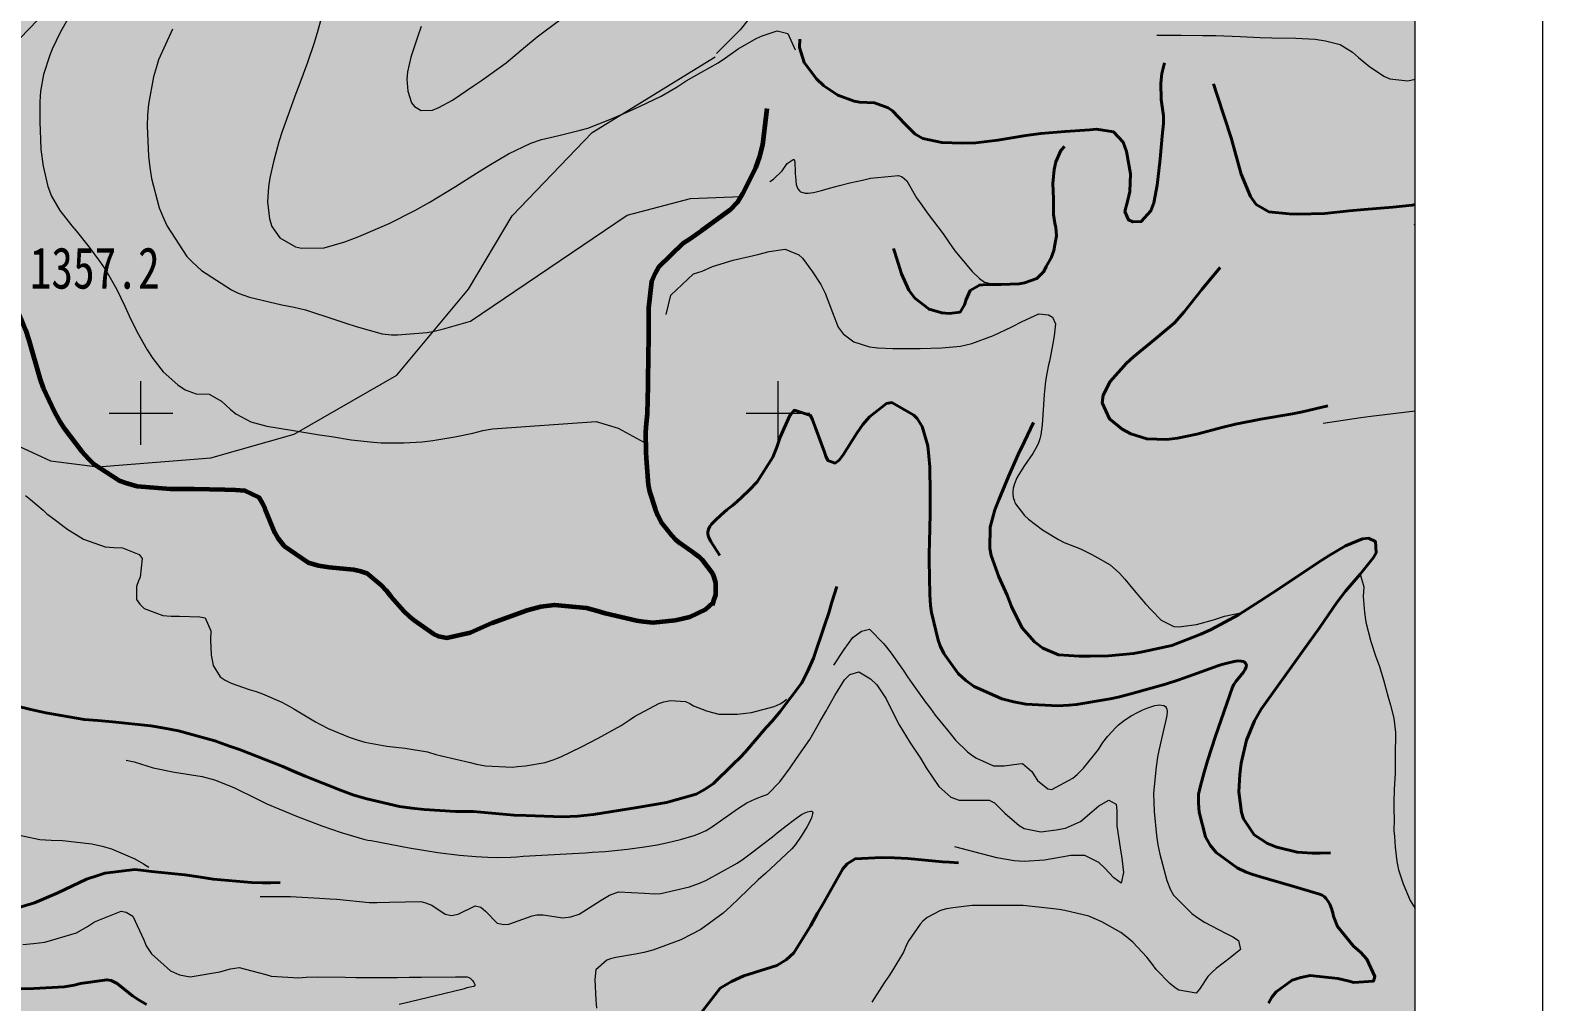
# Model space of a CAD drawing. Header units: inches. Extents: x 38461960 to 38462875, y 4135560 to 4136840.
# Drawn here: x 38462582.6 to 38462820, y 4136407.6 to 4136560.1 of the extents above; entities that cross this region are included whole.
import ezdxf

# ---------------------------------------------------------------- set-up
doc = ezdxf.new("R2010")
doc.units = ezdxf.units.IN
doc.header["$MEASUREMENT"] = 0
doc.layers.get('0').update_dxf_attribs({"lineweight": 0})
doc.layers.add('地面等高线', color=3, linetype='Continuous', lineweight=0, true_color=0x00ff00)
doc.layers.add('经纬网', color=7, linetype='Continuous', lineweight=0)
doc.styles.add('宋体', font='')
doc.styles.get('宋体').set_extended_font_data('宋体')

msp = doc.modelspace()

# ---------------------------------------------------------------- hatches: boundary and pattern name
at = {"lineweight": 120, "true_color": 0x00ff00}
h = msp.add_hatch(dxfattribs=at)
h.set_pattern_fill('巨砾', color=3, scale=8333.333333, style=0, pattern_type=2)
h.set_pattern_definition([(97.35238, (38462017.5, 4135612.5), (-150, 1150), [1.3024, -1561.5476]), (112.47943, (38462017.3333, 4135613.7917), (350, -850), [1.3077, -1567.9278]), (127.74681, (38462016.8333, 4135615), (850, -1100), [1.3068, -1958.92276]), (142.25319, (38462016.0333, 4135616.0333), (-1100, 850), [1.3068, -1958.92276]), (157.52057, (38462015, 4135616.8333), (-850, 350), [1.3077, -1567.9278]), (172.64762, (38462013.7917, 4135617.3333), (1150, -150), [1.3024, -1561.5476]), (187.35238, (38462012.5, 4135617.5), (-1150, -150), [1.3024, -1561.5476]), (202.47943, (38462011.2083, 4135617.3333), (850, 350), [1.3077, -1567.9278]), (217.74681, (38462010, 4135616.8333), (1100, 850), [1.3068, -1958.92276]), (232.25319, (38462008.9667, 4135616.0333), (-850, -1100), [1.3068, -1958.92276]), (247.52057, (38462008.1667, 4135615), (-350, -850), [1.3077, -1567.9278]), (262.64762, (38462007.6667, 4135613.7917), (150, 1150), [1.3024, -1561.5476]), (277.35238, (38462007.5, 4135612.5), (150, -1150), [1.3024, -1561.5476]), (292.47943, (38462007.6667, 4135611.2083), (-350, 850), [1.3077, -1567.9278]), (307.74681, (38462008.1667, 4135610), (-850, 1100), [1.3068, -1958.92276]), (322.25319, (38462008.9667, 4135608.9667), (1100, -850), [1.3068, -1958.92276]), (337.52057, (38462010, 4135608.1667), (850, -350), [1.3077, -1567.9278]), (352.64762, (38462011.2083, 4135607.6667), (-1150, 150), [1.3024, -1561.5476]), (7.35238, (38462012.5, 4135607.5), (1150, 150), [1.3024, -1561.5476]), (22.47943, (38462013.7917, 4135607.6667), (-850, -350), [1.3077, -1567.9278]), (37.74681, (38462015, 4135608.1667), (-1100, -850), [1.3068, -1958.92276]), (52.25319, (38462016.0333, 4135608.9667), (850, 1100), [1.3068, -1958.92276]), (67.52057, (38462016.8333, 4135610), (350, 850), [1.3077, -1567.9278]), (82.64762, (38462017.3333, 4135611.2083), (-150, -1150), [1.3024, -1561.5476]), (97.35238, (38461992.5, 4135587.5), (-150, 1150), [1.3024, -1561.5476]), (112.47943, (38461992.3333, 4135588.7917), (350, -850), [1.3077, -1567.9278]), (127.74681, (38461991.8333, 4135590), (850, -1100), [1.3068, -1958.92276]), (142.25319, (38461991.0333, 4135591.0333), (-1100, 850), [1.3068, -1958.92276]), (157.52057, (38461990, 4135591.8333), (-850, 350), [1.3077, -1567.9278]), (172.64762, (38461988.7917, 4135592.3333), (1150, -150), [1.3024, -1561.5476]), (187.35238, (38461987.5, 4135592.5), (-1150, -150), [1.3024, -1561.5476]), (202.47943, (38461986.2083, 4135592.3333), (850, 350), [1.3077, -1567.9278]), (217.74681, (38461985, 4135591.8333), (1100, 850), [1.3068, -1958.92276]), (232.25319, (38461983.9667, 4135591.0333), (-850, -1100), [1.3068, -1958.92276]), (247.52057, (38461983.1667, 4135590), (-350, -850), [1.3077, -1567.9278]), (262.64762, (38461982.6667, 4135588.7917), (150, 1150), [1.3024, -1561.5476]), (277.35238, (38461982.5, 4135587.5), (150, -1150), [1.3024, -1561.5476]), (292.47943, (38461982.6667, 4135586.2083), (-350, 850), [1.3077, -1567.9278]), (307.74681, (38461983.1667, 4135585), (-850, 1100), [1.3068, -1958.92276]), (322.25319, (38461983.9667, 4135583.9667), (1100, -850), [1.3068, -1958.92276]), (337.52057, (38461985, 4135583.1667), (850, -350), [1.3077, -1567.9278]), (352.64762, (38461986.2083, 4135582.6667), (-1150, 150), [1.3024, -1561.5476]), (7.35238, (38461987.5, 4135582.5), (1150, 150), [1.3024, -1561.5476]), (22.47943, (38461988.7917, 4135582.6667), (-850, -350), [1.3077, -1567.9278]), (37.74681, (38461990, 4135583.1667), (-1100, -850), [1.3068, -1958.92276]), (52.25319, (38461991.0333, 4135583.9667), (850, 1100), [1.3068, -1958.92276]), (67.52057, (38461991.8333, 4135585), (350, 850), [1.3077, -1567.9278]), (82.64762, (38461992.3333, 4135586.2083), (-150, -1150), [1.3024, -1561.5476])])
h.paths.add_polyline_path([(38462660, 4135600), (38462660, 4135675), (38462800, 4135675), (38462800, 4136800), (38462000, 4136800), (38462000, 4135600)], flags=17)
h.paths.add_polyline_path([(38462396.93, 4136644.89), (38462451.42, 4136622.46), (38462487.74, 4136600.87), (38462505.33, 4136589.81), (38462503.48, 4136560.97), (38462492.45, 4136536.45), (38462489.06, 4136523.08), (38462478.39, 4136495.53), (38462468.47, 4136462.35), (38462468.2, 4136443.1), (38462476.65, 4136393.87), (38462478.05, 4136375.59), (38462476.15, 4136365.62), (38462473.19, 4136361.37), (38462467.55, 4136359.33), (38462461.56, 4136358.29), (38462450.42, 4136355.44), (38462448.26, 4136353.21), (38462447, 4136341.8), (38462449.04, 4136311.33), (38462448.21, 4136269.54), (38462447.17, 4136256.39), (38462447.75, 4136243.19), (38462448.23, 4136239.77), (38462448.78, 4136236.96), (38462449.26, 4136235.12), (38462458.24, 4136213.14), (38462472.79, 4136161.02), (38462480.46, 4136112.33), (38462477.29, 4135986.92), (38462472.12, 4135891.12), (38462475.29, 4135864.27), (38462478.87, 4135842.7), (38462473.98, 4135822.18), (38462401.35, 4135733.71), (38462325.15, 4135660.69), (38462251.07, 4135600.02), (38462101.17, 4135603.82), (38462175.51, 4135691.05), (38462233.46, 4135765.13), (38462243.78, 4135793.44), (38462248.27, 4135805.88), (38462259.92, 4135837.63), (38462296.44, 4135908.69), (38462304.1, 4135930.5), (38462264.94, 4135961.98), (38462265.47, 4136026.01), (38462271.71, 4136058.7), (38462279.64, 4136078.81), (38462310.86, 4136106.33), (38462297.49, 4136133.43), (38462238.64, 4136182.82), (38462195.33, 4136180.71), (38462177.89, 4136193.49), (38462167.97, 4136218.63), (38462184.49, 4136241.46), (38462199.06, 4136246.01), (38462221.42, 4136258.45), (38462242.06, 4136288.87), (38462219.3, 4136310.84), (38462202.63, 4136311.63), (38462180.14, 4136325.12), (38462175.38, 4136354.76), (38462180.14, 4136398.68), (38462188.75, 4136421.38), (38462204.47, 4136444.93), (38462208.06, 4136473.11), (38462197.85, 4136513.99), (38462193.09, 4136530.92), (38462193.9, 4136584.41), (38462197.08, 4136626.22), (38462223.54, 4136719.35), (38462246.29, 4136716.18), (38462287.94, 4136693.24), (38462313.34, 4136680.54), (38462352.5, 4136663.87), (38462375.49, 4136651.58)], flags=0)

# ---------------------------------------------------------------- linework, layer by layer
at = {"color": 7, "lineweight": 20, "flags": 128}
msp.add_lwpolyline([(38461980, 4135580), (38462820, 4135580), (38462820, 4136820), (38462820, 4136820), (38461980, 4136820), (38461980, 4136820), (38461980, 4135580)], dxfattribs=at)
at = {"color": 7, "lineweight": 9, "flags": 128}
msp.add_lwpolyline([(38462000, 4136800), (38462000, 4135600), (38462800, 4135600), (38462800, 4136800), (38462800, 4136800), (38462000, 4136800)], dxfattribs=at)
at = {"layer": '地面等高线', "color": 55, "lineweight": 18, "true_color": 0xa59152, "flags": 128}
for points in [[(38462800, 4136602.75), (38462799.43, 4136603.22), (38462790.42, 4136607.75), (38462779.2, 4136607.09), (38462760.81, 4136603.94), (38462745.07, 4136602.3), (38462729.56, 4136600.22), (38462719.55, 4136596.66), (38462709.84, 4136588.3), (38462705.04, 4136576.86), (38462700.89, 4136568.86), (38462694.04, 4136560.15), (38462690.35, 4136556.44)], [(38462628.89, 4136564.02), (38462627.78, 4136560.07), (38462627.18, 4136558.15), (38462626.15, 4136555.03), (38462624.78, 4136551.37), (38462624.3, 4136550.18), (38462623.12, 4136546.84), (38462622.19, 4136544.2), (38462621.67, 4136542.61), (38462620.82, 4136539.45), (38462620.26, 4136536.95), (38462620.03, 4136535.5), (38462619.87, 4136533.18), (38462620.18, 4136530.52), (38462620.53, 4136529.29), (38462621.83, 4136527.54), (38462624.25, 4136526.11), (38462625.23, 4136525.88), (38462628.75, 4136525.97), (38462632.03, 4136526.89), (38462634.21, 4136527.71), (38462638.94, 4136529.75), (38462642.99, 4136531.79), (38462645.25, 4136533.05), (38462649.4, 4136535.6), (38462652.68, 4136537.65), (38462654.58, 4136538.87), (38462657.71, 4136540.7), (38462661.21, 4136542.39), (38462662.85, 4136542.96), (38462665.61, 4136543.59), (38462668.96, 4136544.41), (38462670.16, 4136544.73), (38462673.61, 4136546.08), (38462676.53, 4136547.37), (38462678.27, 4136548.12), (38462681.63, 4136549.77), (38462684.14, 4136551.24), (38462685.56, 4136552.14), (38462687.97, 4136553.54), (38462690.59, 4136555.01), (38462691.72, 4136555.8), (38462693.76, 4136557.17), (38462696.57, 4136558.79), (38462697.48, 4136559.22), (38462699.88, 4136560), (38462701.55, 4136559.59), (38462702.67, 4136557.02)], [(38462583.78, 4136561.69), (38462574.1, 4136551.69), (38462571.63, 4136542.2), (38462571.2, 4136524.51), (38462574.29, 4136505.02), (38462579.61, 4136495.4), (38462585.82, 4136492.53), (38462593.26, 4136491.57), (38462611, 4136492.96), (38462624.07, 4136496.7), (38462640.15, 4136505.93), (38462651.42, 4136519.45), (38462658.25, 4136530.95), (38462670.82, 4136544.03), (38462690.12, 4136555.95)], [(38462588.53, 4136561.89), (38462587.32, 4136559.76), (38462586.07, 4136557.12), (38462585.7, 4136556.18), (38462584.73, 4136553.17), (38462584.24, 4136550.52), (38462584.13, 4136548.89), (38462584.14, 4136545.66), (38462584.23, 4136543.01), (38462584.29, 4136541.41), (38462584.64, 4136538.75), (38462585.38, 4136535.59), (38462585.99, 4136534.06), (38462587.28, 4136531.8), (38462589.19, 4136529.39), (38462589.84, 4136528.59), (38462591.86, 4136526.07), (38462593.51, 4136523.85), (38462594.48, 4136522.43), (38462596.21, 4136519.4), (38462597.46, 4136516.81), (38462598.14, 4136515.25), (38462599.36, 4136512.81), (38462600.97, 4136509.93), (38462601.87, 4136508.58), (38462603.49, 4136506.46), (38462605.8, 4136504.42), (38462606.96, 4136503.65), (38462608.7, 4136503.05), (38462610.7, 4136502.97), (38462612.65, 4136501.87), (38462614.02, 4136500.62), (38462614.89, 4136499.89), (38462617.27, 4136498.64), (38462619.78, 4136497.97), (38462621.41, 4136497.67), (38462624.24, 4136497.22), (38462628.01, 4136496.61), (38462629.89, 4136496.31), (38462632.98, 4136495.82), (38462636.5, 4136495.43), (38462637.73, 4136495.35), (38462641.25, 4136495.33), (38462644.12, 4136495.49), (38462645.83, 4136495.7), (38462649.28, 4136496.26), (38462652.08, 4136496.86), (38462653.68, 4136497.28), (38462655.17, 4136497.52), (38462671.47, 4136498.66), (38462674.92, 4136497.62), (38462678.95, 4136495.43)], [(38462643.99, 4136560.67), (38462643.4, 4136559.01), (38462642.36, 4136555.89), (38462641.84, 4136553.6), (38462641.76, 4136552.41), (38462641.89, 4136550.52), (38462642.46, 4136548.7), (38462642.93, 4136548.12), (38462644.01, 4136547.49), (38462645.75, 4136547.55), (38462646.77, 4136547.98), (38462648.92, 4136549.13), (38462652.21, 4136551.36), (38462653.45, 4136552.22), (38462657.35, 4136554.99), (38462660.38, 4136557.55), (38462662.17, 4136559.07), (38462665.89, 4136561.87)], [(38462604.96, 4136560.27), (38462602.78, 4136555.46), (38462602.45, 4136554.37), (38462601.97, 4136552.81), (38462601.18, 4136548.5), (38462601.02, 4136546.79), (38462600.97, 4136545.09), (38462601.2, 4136540.33), (38462601.4, 4136538.58), (38462601.68, 4136536.84), (38462602.85, 4136532.22), (38462603.6, 4136530.51), (38462604.14, 4136529.34), (38462607.19, 4136524.61), (38462608.06, 4136523.73), (38462609.5, 4136522.41), (38462614.2, 4136519.33), (38462615.29, 4136518.85), (38462617.06, 4136518.22), (38462622.14, 4136516.99), (38462624.06, 4136516.65), (38462625.84, 4136516.21), (38462630.44, 4136514.72), (38462632.14, 4136514.13), (38462633.77, 4136513.61), (38462637.87, 4136512.46), (38462639.32, 4136512.27), (38462640.26, 4136512.27), (38462644.91, 4136512.67), (38462646, 4136512.88), (38462647.71, 4136513.27), (38462651.72, 4136514.45), (38462676.29, 4136531.1), (38462686.26, 4136533.67), (38462694.19, 4136534.01)], [(38462759.45, 4136559.34), (38462763.25, 4136559.32)], [(38462763.25, 4136559.32), (38462766.66, 4136559.3), (38462768.69, 4136559.28), (38462772.5, 4136559.11), (38462775.66, 4136558.95), (38462777.51, 4136558.9), (38462781.25, 4136558.88), (38462784.27, 4136558.68), (38462785.9, 4136558.45), (38462788.22, 4136557.89), (38462790.13, 4136556.68), (38462791.11, 4136555.84), (38462792.84, 4136554.37), (38462795.16, 4136552.87), (38462795.99, 4136552.5), (38462798.82, 4136552.15), (38462800, 4136552.42)], [(38462698.68, 4136536.37), (38462699.29, 4136536.74), (38462700.65, 4136538.02), (38462701.42, 4136539.18), (38462701.73, 4136539.38), (38462702.03, 4136539.59), (38462702.21, 4136539.73), (38462702.38, 4136539.82), (38462702.46, 4136539.8), (38462702.56, 4136539.66), (38462702.63, 4136539.31), (38462702.64, 4136538.95), (38462702.67, 4136538.3), (38462702.69, 4136537.64), (38462702.76, 4136536.55), (38462702.77, 4136536.39), (38462702.85, 4136535.87), (38462702.97, 4136535.48), (38462703.11, 4136535.21), (38462703.37, 4136534.87), (38462703.54, 4136534.75), (38462703.73, 4136534.66), (38462704.26, 4136534.54), (38462704.74, 4136534.52), (38462705.57, 4136534.61), (38462706.83, 4136534.94), (38462708.07, 4136535.31), (38462709.66, 4136535.72), (38462711.25, 4136536.13), (38462713.22, 4136536.59), (38462714.52, 4136536.87), (38462718.88, 4136537.32), (38462719.46, 4136537.1), (38462720.18, 4136536.44), (38462721.73, 4136533.81), (38462722.56, 4136532.65), (38462723.42, 4136531.44), (38462725.9, 4136528.12), (38462726.8, 4136526.81), (38462727.74, 4136525.5), (38462730.48, 4136522.21), (38462731.6, 4136521.15), (38462732.39, 4136520.57), (38462732.46, 4136520.54), (38462733.88, 4136520.19)], [(38462799.84, 4136529.61), (38462800, 4136529.65)], [(38462682.46, 4136515.5), (38462683.19, 4136518.5), (38462686.71, 4136521.84), (38462688.1, 4136522.29), (38462689.68, 4136523.01), (38462692.96, 4136524), (38462696.81, 4136524.89), (38462698.59, 4136525.35), (38462701.1, 4136525.73), (38462703.27, 4136524.84), (38462703.85, 4136524.3), (38462705.4, 4136522.18), (38462706.73, 4136520.21), (38462707.37, 4136518.83), (38462708.52, 4136515.77), (38462709.45, 4136513.51), (38462710.2, 4136512.42), (38462711.9, 4136511.21), (38462714.33, 4136510.4), (38462715.63, 4136510.24), (38462718.03, 4136510.15), (38462721.15, 4136510.13), (38462722.28, 4136510.16), (38462725.69, 4136510.25), (38462728.63, 4136510.52), (38462730.38, 4136510.91), (38462733.8, 4136512.19), (38462736.68, 4136513.56), (38462738.28, 4136514.38), (38462740.94, 4136515.56), (38462742.46, 4136515.44), (38462743.04, 4136515.04), (38462743.51, 4136514.02), (38462743.31, 4136512.13), (38462743.12, 4136510.94), (38462742.71, 4136508.69), (38462742.58, 4136508.14), (38462742.44, 4136507.6), (38462742.16, 4136506.24), (38462741.98, 4136505.04), (38462741.77, 4136502.9), (38462741.56, 4136499.71), (38462741.43, 4136498.14), (38462741.24, 4136496.61), (38462741.08, 4136495.95), (38462740.86, 4136495.33), (38462740.59, 4136494.74), (38462739.96, 4136493.66), (38462738.69, 4136491.77), (38462737.78, 4136490.36), (38462737.49, 4136489.83), (38462737.09, 4136488.91), (38462736.9, 4136488.22), (38462736.82, 4136487.71), (38462736.82, 4136487.32), (38462736.89, 4136486.74), (38462737.08, 4136486.16), (38462737.17, 4136485.95), (38462737.26, 4136485.74), (38462738.66, 4136483.95), (38462739.31, 4136483.37), (38462741.52, 4136481.68), (38462744.01, 4136480.14), (38462744.88, 4136479.7), (38462747.45, 4136478.7), (38462749.23, 4136477.82), (38462750.17, 4136477.27), (38462752.12, 4136476.17), (38462753.56, 4136474.85), (38462754.43, 4136473.94), (38462755.87, 4136472.15), (38462757.67, 4136470.07), (38462758.61, 4136469.05), (38462760.12, 4136467.51), (38462762.12, 4136466.48), (38462762.88, 4136466.44), (38462765.68, 4136466.79), (38462768.33, 4136467.53), (38462770.04, 4136468.14), (38462772.83, 4136468.7)], [(38462785.55, 4136498.4), (38462791.47, 4136499.31), (38462793.03, 4136499.52), (38462795.21, 4136499.79), (38462800, 4136500.38)], [(38462581.91, 4136487.08), (38462582.7, 4136486.46), (38462584.65, 4136484.78), (38462585.23, 4136484.19), (38462585.99, 4136483.64), (38462588.55, 4136481.74), (38462589.75, 4136480.97), (38462591.01, 4136480.23), (38462594.38, 4136478.98), (38462595.73, 4136478.9), (38462597.1, 4136478.85), (38462599.71, 4136477.82), (38462600.22, 4136477.2), (38462599.87, 4136474.26), (38462599.61, 4136473.68), (38462599.32, 4136472.77), (38462599.3, 4136470.74), (38462599.81, 4136470.01), (38462600.53, 4136469.35), (38462603.46, 4136468.25), (38462604.73, 4136468.13), (38462606.04, 4136468.12), (38462609.27, 4136468.03), (38462610.07, 4136467.84), (38462611, 4136465.84), (38462610.92, 4136464.39), (38462611.01, 4136461.99), (38462611.19, 4136461.19), (38462611.36, 4136460.39), (38462612.44, 4136458.6), (38462613.24, 4136458.09), (38462614.18, 4136457.61), (38462617, 4136456.61)], [(38462791.35, 4136474.7), (38462791.91, 4136472.72), (38462791.81, 4136471.19), (38462792.01, 4136468.68), (38462792.25, 4136467.19), (38462793, 4136464.14), (38462793.82, 4136461.74), (38462794.32, 4136460.36), (38462794.99, 4136458.1), (38462795.74, 4136455.41), (38462796.09, 4136454.14), (38462796.62, 4136452.1), (38462796.9, 4136449.88), (38462796.89, 4136449.16), (38462796.84, 4136446.8), (38462796.83, 4136444.76), (38462796.82, 4136443.49), (38462796.7, 4136440.92), (38462796.65, 4136438.88)], [(38462708.77, 4136460.41), (38462710.38, 4136462.91), (38462711.74, 4136464.75), (38462713.11, 4136465.79), (38462714.33, 4136466.1), (38462714.4, 4136466.04), (38462716.53, 4136463.85), (38462717, 4136463.26), (38462717.72, 4136462.31), (38462719.63, 4136459.65), (38462720.31, 4136458.59), (38462721.06, 4136457.54), (38462723.12, 4136454.62), (38462723.91, 4136453.6), (38462724.66, 4136452.58), (38462726.61, 4136450.24), (38462727.22, 4136449.44), (38462727.83, 4136448.67), (38462729.71, 4136446.84), (38462730.54, 4136446.18), (38462731.12, 4136445.82), (38462733.83, 4136444.64), (38462734.49, 4136444.6), (38462735.5, 4136444.63), (38462737.76, 4136444.94), (38462738.38, 4136445.01), (38462739.82, 4136443.76), (38462740.25, 4136443.07), (38462740.72, 4136442.34), (38462742.31, 4136440.99), (38462742.96, 4136440.91), (38462746.24, 4136442.71), (38462746.93, 4136443.28), (38462747.92, 4136444.26), (38462750.3, 4136447.18), (38462750.96, 4136448.27), (38462751.73, 4136449.28), (38462752.37, 4136449.96), (38462753.02, 4136450.65), (38462753.43, 4136451.04), (38462753.89, 4136451.43), (38462754.38, 4136451.79), (38462755.41, 4136452.46), (38462756.39, 4136453.01), (38462757.25, 4136453.43), (38462758, 4136453.74)], [(38462698.4, 4136440.19), (38462700.27, 4136442.09), (38462701.91, 4136444.33), (38462702.9, 4136445.78), (38462704.96, 4136448.78), (38462706.57, 4136451.53), (38462707.49, 4136453.16), (38462708.89, 4136455.65), (38462710.43, 4136458.11), (38462711.27, 4136458.94), (38462712.69, 4136459.4), (38462714.49, 4136458.3), (38462715.47, 4136457.32), (38462716.94, 4136455.13), (38462718.48, 4136452.07), (38462719.02, 4136451.08), (38462720.75, 4136448.24), (38462722.33, 4136445.84), (38462723.26, 4136444.3), (38462725.2, 4136441.39), (38462727.12, 4136439.7), (38462728.42, 4136439.22), (38462730.85, 4136439.21), (38462733.1, 4136439.23), (38462733.97, 4136438.79), (38462735.6, 4136437.18), (38462737.84, 4136435.24), (38462738.63, 4136434.77), (38462741.24, 4136434.28), (38462743.64, 4136434.59), (38462745.09, 4136434.83), (38462747.46, 4136435.91), (38462749.21, 4136437.42), (38462750.31, 4136438.36), (38462751.91, 4136439.25), (38462753.03, 4136438.59), (38462753.14, 4136437.61), (38462753.16, 4136435.22), (38462753.68, 4136431.76), (38462753.96, 4136430.13), (38462754.2, 4136427.88), (38462753.86, 4136426.21), (38462752.67, 4136427.05), (38462751.3, 4136428.58), (38462750.36, 4136429.46), (38462748.15, 4136430.57), (38462745.94, 4136430.54), (38462744.48, 4136430.26), (38462741.79, 4136429.81), (38462738.6, 4136429.61), (38462737.04, 4136429.69), (38462734.35, 4136430.18), (38462730.95, 4136431.08), (38462729.75, 4136431.41), (38462727.74, 4136431.92)], [(38462617, 4136456.61), (38462618.09, 4136456.28), (38462619.1, 4136455.94), (38462622.14, 4136454.62), (38462623.27, 4136453.99), (38462623.99, 4136453.55), (38462627.39, 4136451.53), (38462628.19, 4136451.09), (38462629.38, 4136450.51), (38462632.71, 4136449.14), (38462633.94, 4136448.7), (38462635.17, 4136448.33), (38462638.62, 4136447.69), (38462640, 4136447.53), (38462641.45, 4136447.41), (38462644.97, 4136446.81), (38462646.27, 4136446.4), (38462647.18, 4136446.18), (38462651.67, 4136445.13), (38462652.69, 4136444.91), (38462654.1, 4136444.61), (38462658.31, 4136444.44), (38462659.11, 4136444.54), (38462660.35, 4136444.64), (38462663.47, 4136445.17), (38462664.68, 4136445.56), (38462665.88, 4136446.02), (38462669.15, 4136447.6), (38462670.46, 4136448.28), (38462671.78, 4136448.96), (38462675.35, 4136450.97), (38462676.62, 4136451.8), (38462677.46, 4136452.37), (38462681.29, 4136454.42), (38462682.05, 4136454.67), (38462683.14, 4136454.88), (38462685.47, 4136454.72), (38462686.15, 4136454.39), (38462686.73, 4136454.06), (38462688.76, 4136453.28), (38462689.7, 4136452.98), (38462690.68, 4136452.72), (38462693.62, 4136452.74), (38462694.93, 4136452.88), (38462695.84, 4136453.02), (38462699.37, 4136453.94), (38462700.31, 4136454.37), (38462700.9, 4136454.73), (38462701.32, 4136455.07)], [(38462758, 4136453.74), (38462758.63, 4136453.95), (38462759.14, 4136454.08), (38462759.56, 4136454.15), (38462759.89, 4136454.18), (38462760.15, 4136454.17), (38462760.55, 4136454.08), (38462760.78, 4136453.94), (38462760.91, 4136453.8), (38462761.03, 4136453.51), (38462761.05, 4136453.14), (38462760.99, 4136452.53), (38462760.8, 4136451.6), (38462760.58, 4136450.67), (38462760.16, 4136448.84), (38462759.74, 4136447.01)], [(38462597.68, 4136445.52), (38462598.92, 4136445.23), (38462601.92, 4136444.29), (38462605.26, 4136443.65), (38462609.61, 4136442.93), (38462611.57, 4136442.45), (38462614.61, 4136441.23), (38462618.38, 4136439.32), (38462619.75, 4136438.66), (38462624.42, 4136436.74), (38462628.41, 4136435.22), (38462631.45, 4136434.15), (38462635.14, 4136433.07), (38462635.64, 4136432.98), (38462636.13, 4136432.89), (38462642.1, 4136431.76), (38462646.62, 4136431.02), (38462650.01, 4136430.59), (38462652.56, 4136430.37), (38462654.47, 4136430.28), (38462655.9, 4136430.25), (38462658.04, 4136430.29), (38462659.01, 4136430.35), (38462659.99, 4136430.42), (38462668.74, 4136430.93), (38462669.79, 4136430.99), (38462670.84, 4136431.05), (38462672.86, 4136431.18), (38462676.39, 4136431.53), (38462679.03, 4136431.89), (38462681, 4136432.23), (38462682.47, 4136432.53), (38462684.67, 4136433.06), (38462686.85, 4136433.7), (38462687.51, 4136433.94), (38462688.7, 4136434.49), (38462689.69, 4136435.08), (38462691.35, 4136436.23), (38462693.81, 4136438), (38462695.09, 4136438.79), (38462695.76, 4136439.13), (38462696.45, 4136439.43), (38462697.42, 4136439.81), (38462698.4, 4136440.19)], [(38462759.74, 4136447.01), (38462759.55, 4136446), (38462759.32, 4136444.47), (38462758.93, 4136440.34), (38462758.96, 4136438.88), (38462759.02, 4136437.47), (38462759.36, 4136433.69), (38462759.6, 4136432.24), (38462759.89, 4136430.75), (38462760.98, 4136426.6), (38462761.59, 4136425.14), (38462762.06, 4136424.34), (38462764.94, 4136421.42), (38462765.74, 4136420.87), (38462766.93, 4136420.06), (38462770.23, 4136418.33), (38462771.35, 4136417.78), (38462772.25, 4136417.2), (38462772.57, 4136415.78), (38462771.8, 4136415.17), (38462770.93, 4136414.48), (38462768.77, 4136412.79), (38462768.12, 4136412.21), (38462767.46, 4136411.56), (38462766.14, 4136409.54), (38462765.59, 4136408.92), (38462762.87, 4136409.38), (38462762.33, 4136409.78), (38462761.46, 4136410.44), (38462759.33, 4136412.63), (38462758.65, 4136413.58), (38462757.89, 4136414.57), (38462755.69, 4136416.94), (38462754.75, 4136417.71), (38462753.78, 4136418.48), (38462750.78, 4136420.13), (38462749.58, 4136420.68), (38462748.79, 4136421.02), (38462744.98, 4136421.91), (38462744.11, 4136422.06), (38462742.73, 4136422.25), (38462738.45, 4136422.68), (38462737.58, 4136422.72), (38462736.27, 4136422.69), (38462732.89, 4136422.72), (38462731.7, 4136422.72), (38462730.42, 4136422.69), (38462727.48, 4136422.35), (38462726.43, 4136422.18), (38462725.48, 4136421.89), (38462723.4, 4136420.82), (38462722.71, 4136420.24), (38462722.27, 4136419.77), (38462720.51, 4136417.2), (38462720.15, 4136416.52), (38462719.67, 4136415.39), (38462718.02, 4136412.61), (38462717.36, 4136411.6), (38462716.66, 4136410.58), (38462714.71, 4136407.51)], [(38462796.65, 4136438.88), (38462796.64, 4136437.79), (38462796.67, 4136436.23), (38462796.65, 4136434.49), (38462796.72, 4136433.51), (38462796.82, 4136431.84), (38462797.09, 4136429.59), (38462797.38, 4136428.31), (38462798.09, 4136426.09), (38462799.2, 4136423.47), (38462799.7, 4136422.63), (38462800, 4136422.25)], [(38462618.72, 4136424.09), (38462620.19, 4136424.13), (38462621.82, 4136424.12), (38462623.49, 4136424.11), (38462628.03, 4136423.87), (38462629.66, 4136423.75), (38462630.75, 4136423.7), (38462635.8, 4136423.16), (38462637.07, 4136423.15), (38462639.03, 4136423.21), (38462643.93, 4136423.33), (38462644.69, 4136423.14), (38462645.67, 4136422.74), (38462647.77, 4136421.34), (38462648.74, 4136421.15), (38462649.8, 4136421.33), (38462652.46, 4136422.66), (38462653.33, 4136422.43), (38462654.09, 4136421.81), (38462655.93, 4136419.95), (38462656.98, 4136419.69), (38462657.74, 4136419.75), (38462661.42, 4136421.07), (38462662.14, 4136421.25), (38462663.12, 4136421.24), (38462666.21, 4136420.75), (38462667.48, 4136420.92), (38462668.79, 4136421.32), (38462672.25, 4136423.51), (38462673.56, 4136424.33), (38462674.98, 4136424.83), (38462679.01, 4136424.63), (38462680.57, 4136424.54), (38462681.59, 4136424.57), (38462686.1, 4136425.63), (38462687.66, 4136426.2), (38462688.68, 4136426.63), (38462693.56, 4136429.36), (38462694.55, 4136430.04), (38462696.04, 4136431.12), (38462697.59, 4136432.31), (38462699.13, 4136433.49), (38462699.88, 4136434.09), (38462701.28, 4136435.23), (38462702.35, 4136436.06), (38462703.13, 4136436.62), (38462703.69, 4136436.97), (38462704.09, 4136437.19), (38462704.64, 4136437.42), (38462705.13, 4136437.53), (38462705.3, 4136437.5), (38462705.39, 4136437.41), (38462705.43, 4136437.26), (38462705.42, 4136437.09), (38462705.37, 4136436.89), (38462705.22, 4136436.44), (38462705.01, 4136435.98), (38462704.55, 4136435.1), (38462703.72, 4136433.74), (38462703.32, 4136433.13), (38462702.96, 4136432.61), (38462702.85, 4136432.44), (38462702.73, 4136432.28), (38462702.15, 4136431.59), (38462698.82, 4136428.46), (38462698.06, 4136427.77), (38462696.85, 4136426.73), (38462693.78, 4136423.73), (38462692.58, 4136422.58), (38462691.37, 4136421.5), (38462687.87, 4136418.94), (38462686.38, 4136418.12), (38462684.74, 4136417.29), (38462680.33, 4136415.69), (38462678.95, 4136415.33), (38462677.64, 4136415.05), (38462674.55, 4136414.53), (38462673.68, 4136414.31), (38462673.1, 4136414.1), (38462671.38, 4136412.62), (38462671.23, 4136411.1), (38462671.42, 4136407.83), (38462671.52, 4136406.56)], [(38462579.23, 4136434.09), (38462584.12, 4136433.08), (38462585.9, 4136432.96), (38462587.72, 4136432.88), (38462592.29, 4136432.38)], [(38462592.29, 4136432.38), (38462593.92, 4136432), (38462595.37, 4136431.59), (38462599.06, 4136430.01), (38462600.4, 4136429.24), (38462601.23, 4136428.73)], [(38462581.49, 4136416.55), (38462583.13, 4136416.72), (38462584.95, 4136416.93), (38462589.89, 4136418.42), (38462591.64, 4136419.39), (38462592.7, 4136420.11), (38462596.89, 4136421.79), (38462597.68, 4136421.64), (38462598.73, 4136421.01), (38462600.45, 4136417.3), (38462600.84, 4136416.39), (38462601.67, 4136415.11)], [(38462601.67, 4136415.11), (38462604.67, 4136412.44), (38462606.08, 4136411.82), (38462607.71, 4136411.52), (38462612.4, 4136412.28), (38462614.04, 4136412.75), (38462615.42, 4136412.96), (38462618.43, 4136412.17), (38462619.62, 4136411.84), (38462620.46, 4136411.62), (38462624.81, 4136411.33), (38462625.94, 4136411.44), (38462627.64, 4136411.5), (38462632.04, 4136411.43), (38462633.74, 4136411.42), (38462635.52, 4136411.37), (38462640.28, 4136411.38), (38462642.09, 4136411.44), (38462644.05, 4136411.46), (38462649.36, 4136411.5), (38462651.1, 4136411.49), (38462651.21, 4136411.48), (38462651.45, 4136411.41), (38462651.67, 4136411.28), (38462652.04, 4136410.93), (38462652.26, 4136410.63), (38462652.37, 4136410.41), (38462652.41, 4136410.27), (38462652.39, 4136410.09), (38462652.25, 4136409.99), (38462651.7, 4136409.87), (38462651.15, 4136409.75), (38462650.76, 4136409.64), (38462650.36, 4136409.53), (38462649.27, 4136409.25), (38462647.52, 4136408.83), (38462642.51, 4136407.62), (38462640.54, 4136407.17)]]:
    msp.add_lwpolyline(points, dxfattribs=at)
at = {"layer": '地面等高线', "color": 55, "lineweight": 40, "true_color": 0xa59152, "flags": 128}
for points in [[(38462760.63, 4136554.98), (38462760.22, 4136553.29), (38462760.04, 4136551.81), (38462760.11, 4136549.23), (38462760.49, 4136546.66), (38462760.48, 4136545.48), (38462760.25, 4136543.48), (38462760.01, 4136540.48), (38462759.92, 4136539.39), (38462759.5, 4136535.78), (38462758.96, 4136532.99), (38462758.47, 4136531.73), (38462756.98, 4136530.08), (38462755.67, 4136530.01), (38462754.98, 4136530.32), (38462754.42, 4136531.63), (38462754.87, 4136533.41), (38462755.18, 4136534.8), (38462755.33, 4136537.54), (38462754.7, 4136541.08), (38462754.14, 4136542.56), (38462752.63, 4136544.18), (38462749.97, 4136544.59), (38462748.92, 4136544.47), (38462745.05, 4136544.23), (38462741.21, 4136543.87), (38462738.9, 4136543.58), (38462734.49, 4136542.86), (38462731.01, 4136542.45), (38462728.87, 4136542.38), (38462725.69, 4136542.49), (38462722.69, 4136543.12), (38462721.52, 4136543.78), (38462719.87, 4136545.4), (38462717.97, 4136547.46), (38462717.27, 4136547.94), (38462715.14, 4136548.7), (38462712.79, 4136548.84), (38462711.96, 4136548.98), (38462709.36, 4136549.91), (38462707.19, 4136551.36), (38462706.02, 4136552.46), (38462704.07, 4136555.04), (38462703.35, 4136557.4), (38462703.4, 4136558.71)], [(38462800, 4136532.77), (38462799.52, 4136532.64), (38462796.47, 4136532.31), (38462791.98, 4136531.99), (38462789.62, 4136531.75), (38462785.79, 4136531.34), (38462781.52, 4136531.23), (38462780.21, 4136531.28), (38462776.99, 4136531.61), (38462775.03, 4136532.76), (38462774.13, 4136533.98), (38462772.67, 4136537.52), (38462771.69, 4136541.1), (38462771.09, 4136543.19), (38462770.07, 4136546.43), (38462768.87, 4136550.09), (38462768.32, 4136551.71)], [(38462744.94, 4136541.88), (38462744.37, 4136541.23), (38462743.58, 4136539.45), (38462743.31, 4136538.23), (38462743.12, 4136536.06), (38462743.24, 4136533.66), (38462743.23, 4136533.01), (38462743.22, 4136531.17), (38462743.43, 4136529.82), (38462743.6, 4136529.12), (38462743.68, 4136527.82), (38462743.45, 4136526.42), (38462743.27, 4136525.55), (38462742.87, 4136524.38), (38462742.08, 4136523.03), (38462741.68, 4136522.25), (38462740.63, 4136521.13), (38462738.66, 4136520.44), (38462737.83, 4136520.32), (38462735, 4136520.21), (38462732.73, 4136520.18), (38462731.6, 4136520.1), (38462730.12, 4136519.24), (38462729.5, 4136517.84), (38462729.23, 4136516.98), (38462728.57, 4136515.85), (38462726.87, 4136515.64), (38462725.69, 4136515.73), (38462723.69, 4136516.31), (38462721.48, 4136518.03), (38462720.53, 4136519.3), (38462719.37, 4136521.88), (38462718.3, 4136525.19), (38462718.09, 4136525.85)], [(38462786.29, 4136501.14), (38462782.32, 4136500.21), (38462780.75, 4136499.91), (38462775.77, 4136499.03), (38462771.76, 4136498.27), (38462769.62, 4136497.72), (38462765.7, 4136496.7), (38462762.69, 4136496.06), (38462761.03, 4136495.86), (38462757.85, 4136495.96), (38462755.37, 4136496.76), (38462754.02, 4136497.47), (38462752.03, 4136499.1), (38462750.87, 4136501.59), (38462751.01, 4136502.81), (38462752.11, 4136504.98), (38462754.7, 4136507.84), (38462755.75, 4136508.83), (38462759.3, 4136511.73), (38462762.19, 4136514.19), (38462763.73, 4136515.88), (38462766.5, 4136519.39), (38462768.52, 4136521.86), (38462769.35, 4136522.86)], [(38462690.86, 4136477.67), (38462689.45, 4136479.84), (38462689.29, 4136480.17), (38462689.12, 4136480.49), (38462689.01, 4136480.78), (38462688.97, 4136481.05), (38462688.98, 4136481.3), (38462689.1, 4136481.78), (38462689.31, 4136482.19), (38462689.56, 4136482.54), (38462690.1, 4136483.15), (38462691.04, 4136484.01), (38462691.96, 4136484.81), (38462692.41, 4136485.17), (38462692.86, 4136485.51), (38462693.57, 4136486.12), (38462694.27, 4136486.74), (38462695.51, 4136487.93), (38462696.72, 4136489.23), (38462699.18, 4136493.09), (38462699.8, 4136494.65), (38462700.32, 4136496.21), (38462701.83, 4136499.65), (38462702.56, 4136500.44), (38462705.1, 4136499.63), (38462705.42, 4136498.94), (38462705.89, 4136497.7), (38462707.28, 4136493.88), (38462707.49, 4136493.26), (38462707.81, 4136492.57), (38462708.97, 4136492.16), (38462709.56, 4136492.63), (38462710.22, 4136493.46), (38462712.38, 4136496.86), (38462713.3, 4136498.23), (38462714.32, 4136499.42), (38462717.02, 4136501.51), (38462717.86, 4136501.65), (38462721.29, 4136499.7), (38462721.8, 4136499.16), (38462722.63, 4136497.88), (38462723.48, 4136494.86), (38462723.68, 4136493.26), (38462723.82, 4136491.59), (38462723.86, 4136487.42), (38462723.85, 4136485.82), (38462723.88, 4136484.18), (38462723.74, 4136479.72), (38462723.73, 4136477.98), (38462723.72, 4136476.85), (38462723.8, 4136471.51), (38462723.93, 4136469.81), (38462724.07, 4136468.72), (38462725.13, 4136464.35)], [(38462786.71, 4136430.95), (38462785.09, 4136430.91), (38462783.83, 4136430.92), (38462781.44, 4136431.07), (38462778.26, 4136431.83), (38462776.78, 4136432.41), (38462774.7, 4136433.81), (38462773.06, 4136436.31), (38462772.72, 4136437.31), (38462772.3, 4136440.54), (38462772.45, 4136443.28), (38462772.68, 4136445.02), (38462773.53, 4136448.68), (38462774.77, 4136451.68), (38462775.83, 4136453.5), (38462778.42, 4136457.19), (38462780.84, 4136460.52), (38462782.42, 4136462.74), (38462784.97, 4136466.29), (38462787.66, 4136470.28), (38462789.02, 4136472.06), (38462791.35, 4136474.7), (38462793.45, 4136477.31), (38462793.85, 4136478.04), (38462793.73, 4136479.83), (38462792.65, 4136480.36), (38462791.69, 4136480.24), (38462789.07, 4136479.16), (38462786.49, 4136477.65), (38462784.74, 4136476.53), (38462781.59, 4136474.42), (38462777.56, 4136471.74), (38462775.59, 4136470.49), (38462772.27, 4136468.34), (38462767.94, 4136466.01), (38462766.36, 4136465.28), (38462761.78, 4136463.52), (38462757.2, 4136462.51), (38462755.76, 4136462.26), (38462751.83, 4136461.89), (38462748.96, 4136461.82), (38462747.26, 4136461.83), (38462743.99, 4136462.03), (38462741.56, 4136463.09), (38462740.22, 4136464.1), (38462738.27, 4136466.33), (38462736.64, 4136469.66), (38462735.95, 4136471.4), (38462734.66, 4136474.29), (38462733.46, 4136477.65), (38462733.25, 4136478.74), (38462733.27, 4136482.09), (38462734.03, 4136484.79), (38462734.65, 4136486.4), (38462736.16, 4136490.05), (38462737.7, 4136493.48), (38462738.68, 4136495.52), (38462740.09, 4136498.52)], [(38462709.21, 4136472.8), (38462708.41, 4136470.32), (38462707.96, 4136468.62), (38462707.34, 4136466.79), (38462705.56, 4136461.53), (38462704.68, 4136459.54), (38462703.71, 4136457.67), (38462700.32, 4136453.16), (38462699.05, 4136451.64), (38462698.17, 4136450.69), (38462694.84, 4136446.75), (38462694.09, 4136445.97), (38462692.91, 4136444.84), (38462689.88, 4136441.86), (38462688.57, 4136440.95), (38462687.12, 4136440.17), (38462682.5, 4136438.85), (38462680.32, 4136438.48), (38462677.87, 4136438.06), (38462671.03, 4136436.97), (38462668.54, 4136436.72), (38462666.15, 4136436.61), (38462660.44, 4136436.82), (38462658.57, 4136436.87), (38462657.39, 4136436.97), (38462652.21, 4136437.44), (38462651.12, 4136437.44), (38462649.38, 4136437.46), (38462644.46, 4136437.79), (38462642.54, 4136437.98), (38462640.58, 4136438.25), (38462635.45, 4136439.46), (38462633.4, 4136440.04), (38462631.32, 4136440.8), (38462625.8, 4136443.01), (38462623.71, 4136443.9), (38462622.28, 4136444.51), (38462615.46, 4136447.17), (38462613.89, 4136447.71), (38462611.63, 4136448.55), (38462605.89, 4136450.11), (38462603.71, 4136450.52), (38462601.58, 4136450.88), (38462595.53, 4136451.53), (38462593.27, 4136451.72), (38462591.09, 4136451.9), (38462585.08, 4136452.95), (38462582.73, 4136453.48), (38462580.38, 4136454.06)], [(38462725.13, 4136464.35), (38462725.42, 4136463.48), (38462725.99, 4136462.28), (38462728.26, 4136459.1), (38462729.45, 4136458.01), (38462730.75, 4136457.06), (38462735.09, 4136455.14), (38462736.98, 4136454.66), (38462738.9, 4136454.28), (38462743.91, 4136454.03), (38462745.65, 4136454.13), (38462746.85, 4136454.23), (38462752.12, 4136455.14), (38462753.39, 4136455.42), (38462755.36, 4136455.92), (38462760.81, 4136457.44), (38462762.71, 4136458.08), (38462764.52, 4136458.72), (38462769, 4136460.33), (38462769.63, 4136460.52), (38462770.27, 4136460.7), (38462770.7, 4136460.82), (38462771.55, 4136461.01), (38462772.2, 4136461.09), (38462772.66, 4136461.07), (38462772.96, 4136461.01), (38462773.16, 4136460.93), (38462773.18, 4136460.91), (38462773.36, 4136460.74), (38462773.46, 4136460.56), (38462773.49, 4136460.39), (38462773.42, 4136460.02), (38462773.25, 4136459.67), (38462773.04, 4136459.35), (38462772.57, 4136458.76), (38462771.84, 4136457.84), (38462771.54, 4136457.39), (38462771.33, 4136456.95), (38462768.64, 4136449.26), (38462767.37, 4136445.39), (38462766.81, 4136443.43), (38462766.31, 4136441.46), (38462766.15, 4136440.81), (38462766, 4136440.16), (38462765.99, 4136438.75), (38462766.06, 4136437.33), (38462767.05, 4136433.47), (38462767.8, 4136432.16), (38462768.74, 4136431.03), (38462772.06, 4136428.61), (38462773.48, 4136427.91), (38462774.49, 4136427.55), (38462775.73, 4136427.18), (38462776.97, 4136426.82), (38462780.95, 4136425.66), (38462784.94, 4136424.5), (38462785.36, 4136424.32), (38462785.68, 4136424.09), (38462785.94, 4136423.84), (38462786.34, 4136423.33), (38462786.58, 4136422.9), (38462786.87, 4136422.22), (38462787.06, 4136421.53), (38462787.12, 4136421.21), (38462787.19, 4136420.89), (38462787.8, 4136419.4), (38462790.32, 4136416.33), (38462791.4, 4136415.35), (38462792.38, 4136414.29), (38462793.67, 4136411.56), (38462793.44, 4136410.83), (38462790.36, 4136410.63), (38462789.41, 4136410.86), (38462787.85, 4136411.23), (38462783.5, 4136411.69), (38462782.01, 4136411.41), (38462780.66, 4136410.95), (38462778.15, 4136409.15), (38462777.49, 4136408.32), (38462776.97, 4136407.38)], [(38462621.86, 4136426.31), (38462620.37, 4136426.27), (38462619.11, 4136426.28), (38462617.37, 4136426.33), (38462611.36, 4136426.85), (38462609.05, 4136427.22), (38462606.88, 4136427.49), (38462601.65, 4136428.05), (38462600, 4136428.23), (38462599.04, 4136428.33), (38462594.33, 4136427.75), (38462593.24, 4136427.41), (38462591.49, 4136426.81), (38462586.95, 4136424.7), (38462585.16, 4136423.88), (38462583.32, 4136423.11), (38462578, 4136421.53)], [(38462687.33, 4136405.14), (38462690.89, 4136409.7), (38462692.69, 4136410.77), (38462694.61, 4136411.63), (38462699.8, 4136413.3), (38462701.29, 4136414.16), (38462702.47, 4136415.28), (38462705.12, 4136419.54), (38462706.17, 4136421.49), (38462706.97, 4136422.79), (38462710.14, 4136428.48), (38462710.84, 4136429.26), (38462712.11, 4136430.04), (38462716.25, 4136430.23), (38462718.26, 4136430.17), (38462720.35, 4136430.07), (38462725.79, 4136429.56), (38462726.92, 4136429.5), (38462728.31, 4136429.41)], [(38462581.09, 4136409.62), (38462583.22, 4136409.65), (38462587.98, 4136409.94), (38462589.54, 4136410.21)], [(38462589.54, 4136410.21), (38462590.55, 4136410.44), (38462594.64, 4136411.05), (38462595.35, 4136410.91), (38462596.26, 4136410.44), (38462598.69, 4136408.54), (38462599.73, 4136407.86), (38462600.88, 4136407.15)]]:
    msp.add_lwpolyline(points, dxfattribs=at)
at = {"layer": '地面等高线', "color": 3, "lineweight": 60, "true_color": 0x00ff00, "flags": 128}
for points in [[(38462698.23, 4136547.8), (38462698.14, 4136546.93), (38462697.54, 4136542.14), (38462697.1, 4136540.27), (38462696.47, 4136538.49), (38462694.44, 4136534.41), (38462693.61, 4136533.11), (38462692.42, 4136531.85), (38462687.96, 4136528.61), (38462686.21, 4136527.36), (38462685.07, 4136526.63), (38462681.25, 4136522.91), (38462680.73, 4136521.99), (38462680.15, 4136520.65), (38462679.64, 4136516.55), (38462679.68, 4136514.77), (38462679.67, 4136512.94), (38462679.59, 4136507.89), (38462679.58, 4136506.1), (38462679.57, 4136504.31), (38462679.45, 4136499.87), (38462679.31, 4136498.39), (38462679.17, 4136497), (38462679.24, 4136493.86), (38462679.32, 4136492.9), (38462679.36, 4136492.25), (38462679.56, 4136489.41), (38462679.6, 4136488.76), (38462679.81, 4136487.71), (38462680.7, 4136484.96), (38462681.13, 4136483.91), (38462681.61, 4136482.95), (38462683.25, 4136480.85), (38462683.9, 4136480.15), (38462684.63, 4136479.58), (38462686.8, 4136478.08), (38462687.58, 4136477.47), (38462688.02, 4136477.03), (38462689.7, 4136474.84), (38462689.92, 4136474.23), (38462690.17, 4136473.35), (38462690.2, 4136471.48), (38462689.85, 4136470.57), (38462689.67, 4136469.87)], [(38462575.79, 4136525.37), (38462578.02, 4136521.14), (38462578.59, 4136520.23), (38462579.42, 4136518.81), (38462581.28, 4136514.66), (38462581.89, 4136513.09), (38462582.42, 4136511.46), (38462584.13, 4136505.42), (38462584.66, 4136503.89)], [(38462584.66, 4136503.89), (38462586.45, 4136500.14), (38462587.17, 4136498.83), (38462588, 4136497.52), (38462590.66, 4136494.05), (38462591.78, 4136492.81), (38462592.57, 4136492.04), (38462596.58, 4136489.4), (38462597.63, 4136489.03), (38462599.41, 4136488.55), (38462604.6, 4136488.11), (38462606.52, 4136488.1), (38462608.38, 4136488.09), (38462613.2, 4136488.02), (38462614.87, 4136487.94), (38462616.33, 4136487.86), (38462618.53, 4136486.79), (38462619.11, 4136485.81), (38462619.43, 4136485.04), (38462621, 4136481.18), (38462621.47, 4136480.38), (38462622.44, 4136479.14), (38462626.24, 4136476.57), (38462627.9, 4136476.05), (38462629.54, 4136475.79), (38462633.38, 4136475.44), (38462634.51, 4136475.21), (38462635.48, 4136474.88), (38462637.69, 4136473.01), (38462638.48, 4136472.14), (38462639.24, 4136471.23), (38462641.29, 4136468.89), (38462642.16, 4136468.08), (38462642.77, 4136467.54), (38462645.92, 4136465.34), (38462646.71, 4136465), (38462648.02, 4136464.74), (38462651.73, 4136465.55), (38462653.33, 4136466.27), (38462655.11, 4136467.06), (38462660.64, 4136469.05), (38462662.75, 4136469.62), (38462664.9, 4136469.9), (38462669.94, 4136469.43), (38462671.68, 4136468.95), (38462672.84, 4136468.61), (38462677.77, 4136467.42), (38462678.86, 4136467.27), (38462680.38, 4136467.15), (38462683.87, 4136467.49), (38462685.07, 4136467.73), (38462686.16, 4136468.02), (38462688.67, 4136469.24), (38462689.76, 4136470.22)]]:
    msp.add_lwpolyline(points, dxfattribs=at)
at = {"layer": '经纬网', "color": 7}
for p, q in [((38462600, 4136495), (38462600, 4136505)), ((38462700, 4136495), (38462700, 4136505)), ((38462595, 4136500), (38462605, 4136500)), ((38462695, 4136500), (38462705, 4136500))]:
    msp.add_line(p, q, dxfattribs=at)

# ---------------------------------------------------------------- texts
at = {"layer": '地面等高线', "color": 55, "true_color": 0xa59152, "style": '宋体', "width": 0.769231}
msp.add_text('1357.2', height=6.5, rotation=360, dxfattribs=at).set_placement((38462582.55, 4136519.54))

doc.saveas('drawing.dxf')
